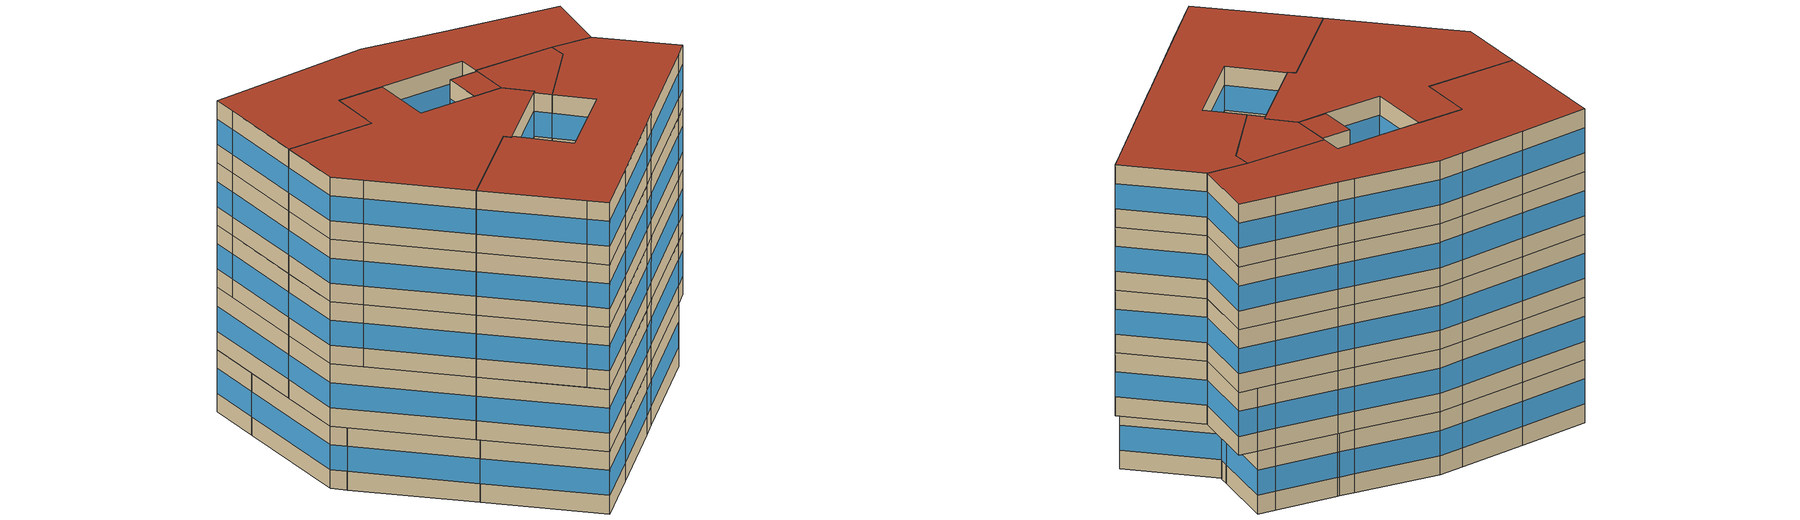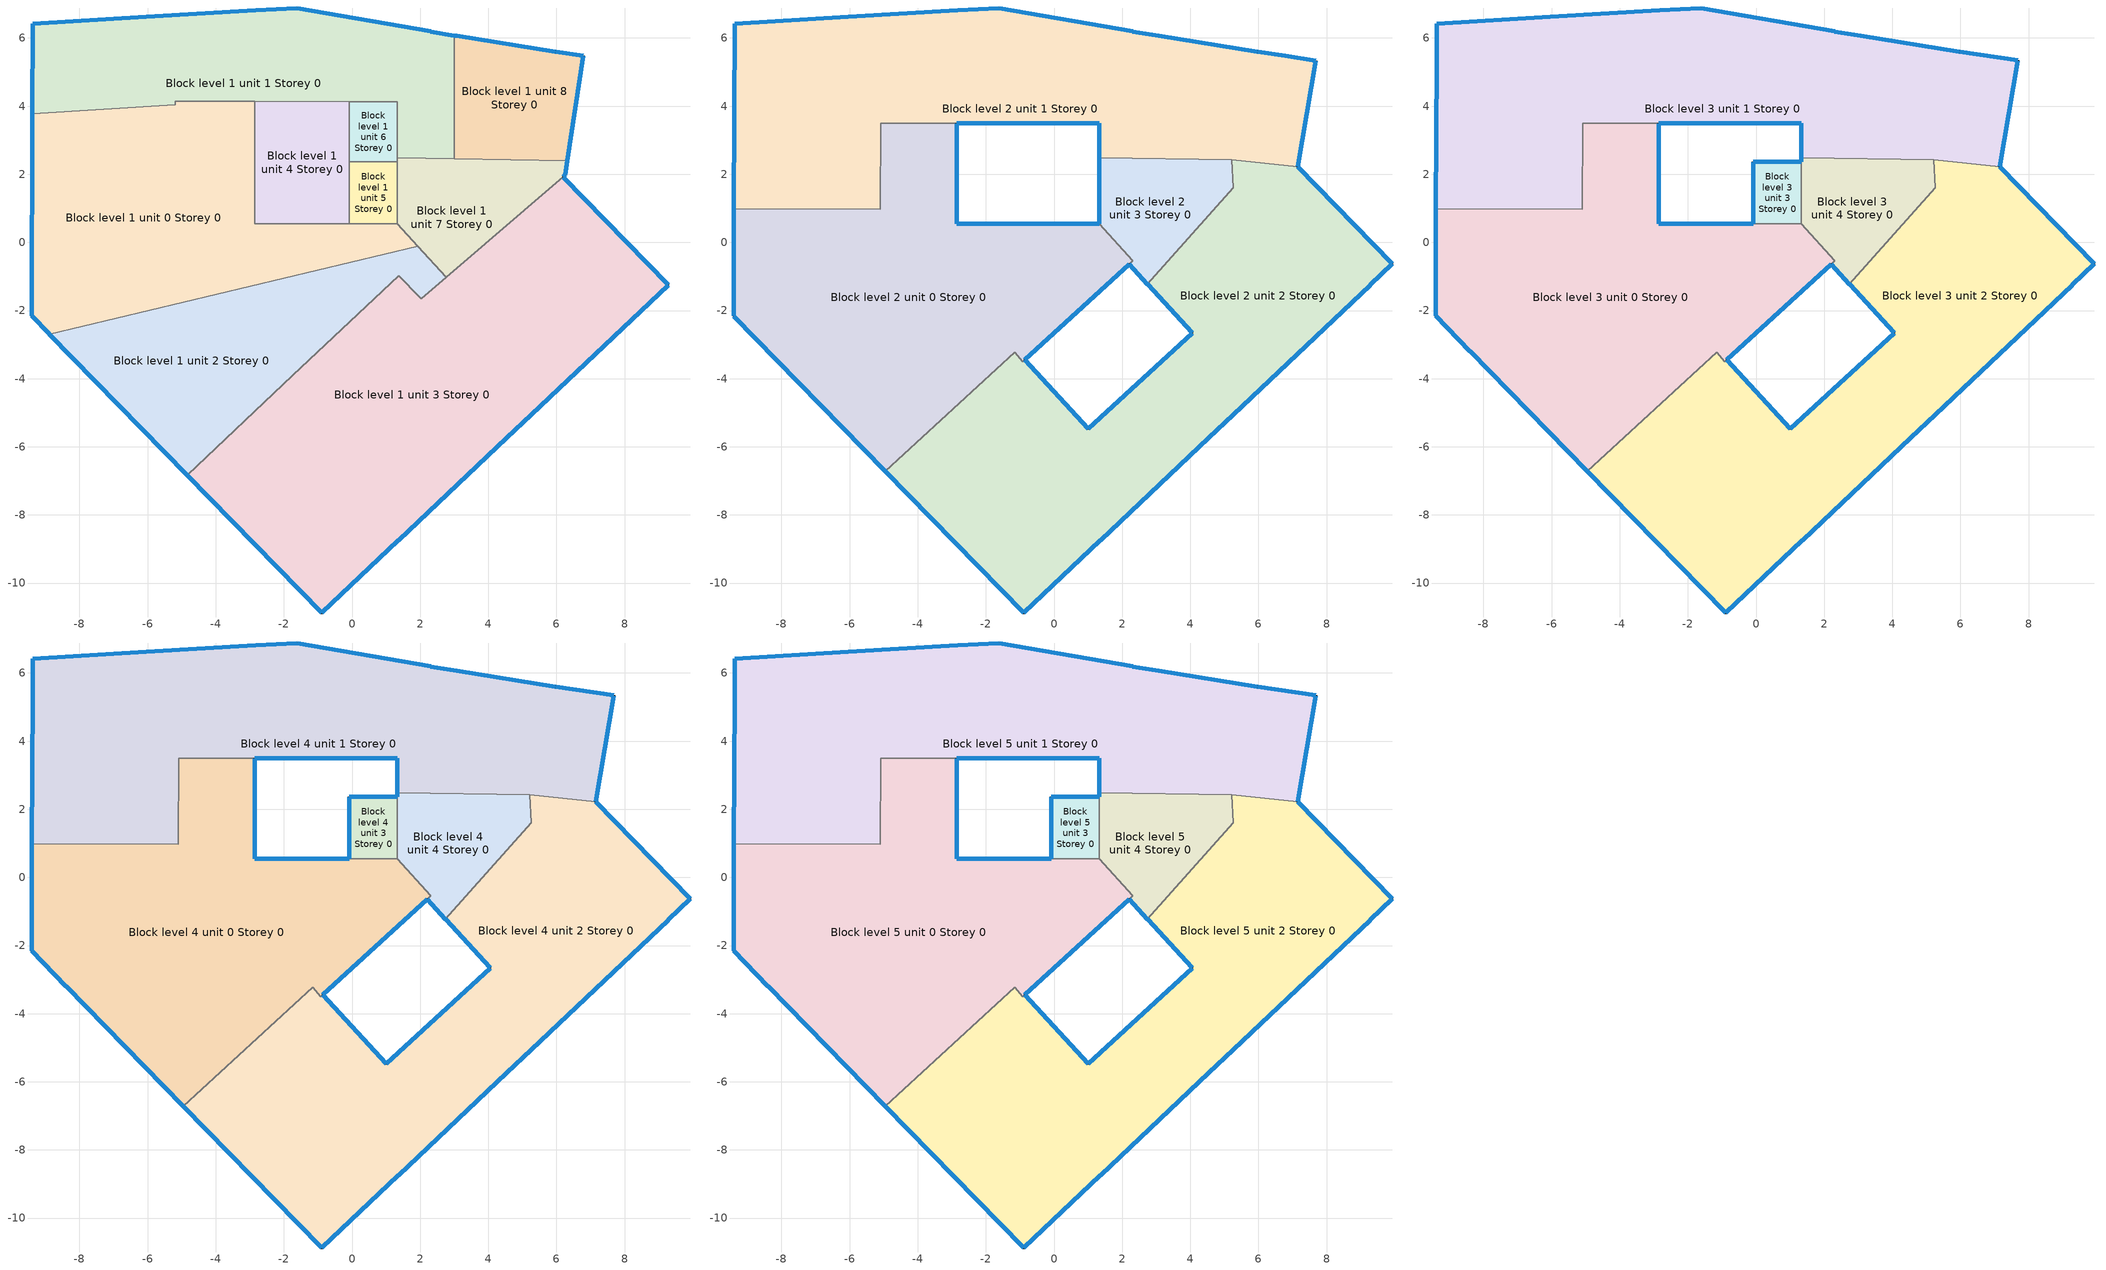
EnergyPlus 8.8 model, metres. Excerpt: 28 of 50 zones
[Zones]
Block level 1 unit 0 Storey 0
 floor ground (Project Floor): 1.32,0.54 1.92,-0.12 -8.89,-2.69 -9.41,-2.16 -9.39,3.78 -5.2,4.04 -5.2,4.14 -2.86,4.14 -2.86,3.49 -2.86,0.54 -0.08,0.54 z0
 wall outside (Project Wall): -9.39,3.78 -9.41,-2.16 -8.89,-2.69 z0:3
 wall to Block level 1 unit 2 Storey 0 (Project Partition): -8.89,-2.69 1.92,-0.12 z0:3
 wall to Block level 1 unit 7 Storey 0 (Project Partition): 1.92,-0.12 1.32,0.54 z0:3
 wall to Block level 1 unit 5 Storey 0 (Project Partition): 1.32,0.54 -0.08,0.54 z0:3
 wall to Block level 1 unit 4 Storey 0 (Project Partition): -0.08,0.54 -2.86,0.54 -2.86,3.49 -2.86,4.14 z0:3
 wall to Block level 1 unit 1 Storey 0 (Project Partition): -2.86,4.14 -5.2,4.14 -5.2,4.04 -9.39,3.78 z0:3
 window (Project External Window): -9.39,3.78 -9.41,-2.16 / -9.41,-2.16 -8.89,-2.69 z0.9:2.1
 roof outside (Project Flat Roof): 1.92,-0.12 1.32,0.54 -0.08,0.54 -2.86,0.54 -2.86,3.49 -2.86,4.14 -5.2,4.14 -5.2,4.04 -9.39,3.78 -9.41,-2.16 -8.89,-2.69 z3
Block level 1 unit 1 Storey 0
 floor ground (Project Floor): 3,6.07 2.99,2.45 1.32,2.48 1.32,3.49 1.32,4.13 -0.08,4.13 -2.86,4.14 -5.2,4.14 -5.2,4.04 -9.39,3.78 -9.38,6.42 -6.05,6.62 -2.83,6.81 -1.62,6.88 2.31,6.19 z0
 wall outside (Project Wall): 3,6.07 2.31,6.19 -1.62,6.88 -2.83,6.81 -6.05,6.62 -9.38,6.42 -9.39,3.78 z0:3
 wall to Block level 1 unit 4 Storey 0 (Project Partition): -2.86,4.14 -0.08,4.13 z0:3
 wall to Block level 1 unit 6 Storey 0 (Project Partition): -0.08,4.13 1.32,4.13 1.32,3.49 1.32,2.48 z0:3
 wall to Block level 1 unit 7 Storey 0 (Project Partition): 1.32,2.48 2.99,2.45 z0:3
 wall to Block level 1 unit 8 Storey 0 (Project Partition): 2.99,2.45 3,6.07 z0:3
 window (Project External Window): 3,6.07 2.31,6.19 / 2.31,6.19 -1.61,6.88 / -1.62,6.88 -2.82,6.81 / -2.83,6.81 -6.04,6.62 / -6.05,6.62 -9.37,6.42 / -9.38,6.42 -9.39,3.78 z0.9:2.1
 roof outside (Project Flat Roof): 2.99,2.45 3,6.07 2.31,6.19 -1.62,6.88 -2.83,6.81 -6.05,6.62 -9.38,6.42 -9.39,3.78 -5.2,4.04 -5.2,4.14 -2.86,4.14 -0.08,4.13 1.32,4.13 1.32,3.49 1.32,2.48 z3
Block level 1 unit 2 Storey 0
 floor ground (Project Floor): 1.92,-0.12 2.76,-1.03 2.03,-1.66 1.98,-1.61 1.37,-0.98 -1.74,-3.9 -4.84,-6.84 -8.89,-2.69 z0
 wall outside (Project Wall): -8.89,-2.69 -4.84,-6.84 z0:3
 wall to Block level 1 unit 3 Storey 0 (Project Partition): -4.84,-6.84 -1.74,-3.9 1.37,-0.98 1.98,-1.61 2.03,-1.66 2.76,-1.03 z0:3
 wall to Block level 1 unit 7 Storey 0 (Project Partition): 2.76,-1.03 1.92,-0.12 z0:3
 window (Project External Window): -8.88,-2.69 -4.84,-6.84 z0.9:2.1
 roof outside (Project Flat Roof): 2.03,-1.66 2.76,-1.03 1.92,-0.12 -8.89,-2.69 -4.84,-6.84 -1.74,-3.9 1.37,-0.98 1.98,-1.61 z3
Block level 1 unit 3 Storey 0
 floor ground (Project Floor): 6.19,1.92 9.28,-1.25 5.26,-5.06 4.54,-5.74 1.36,-8.75 -0.89,-10.88 -4.84,-6.84 -1.74,-3.9 1.37,-0.98 1.98,-1.61 2.03,-1.66 2.76,-1.03 z0
 wall outside (Project Wall): -4.84,-6.84 -0.89,-10.88 1.36,-8.75 4.54,-5.74 5.26,-5.06 9.28,-1.25 6.19,1.92 z0:3
 wall to Block level 1 unit 7 Storey 0 (Project Partition): 6.19,1.92 2.76,-1.03 z0:3
 window (Project External Window): -4.83,-6.84 -0.89,-10.88 / -0.88,-10.88 1.36,-8.75 / 1.37,-8.75 4.54,-5.74 / 4.54,-5.74 5.26,-5.06 / 5.27,-5.06 9.28,-1.25 / 9.28,-1.25 6.2,1.92 z0.9:2.1
 roof outside (Project Flat Roof): 4.54,-5.74 5.26,-5.06 9.28,-1.25 6.19,1.92 2.76,-1.03 2.03,-1.66 1.98,-1.61 1.37,-0.98 -1.74,-3.9 -4.84,-6.84 -0.89,-10.88 1.36,-8.75 z3
Block level 1 unit 4 Storey 0
 floor ground (Project Floor): -0.08,4.13 -0.08,2.36 -0.08,0.54 -2.86,0.54 -2.86,3.49 -2.86,4.14 z0
 wall to Block level 1 unit 5 Storey 0 (Project Partition): -0.08,0.54 -0.08,2.36 z0:3
 wall to Block level 1 unit 6 Storey 0 (Project Partition): -0.08,2.36 -0.08,4.13 z0:3
 roof outside (Project Flat Roof): -0.08,0.54 -0.08,2.36 -0.08,4.13 -2.86,4.14 -2.86,3.49 -2.86,0.54 z3
Block level 1 unit 5 Storey 0
 floor ground (Project Floor): 1.32,2.36 1.32,0.54 -0.08,0.54 -0.08,2.36 z0
 wall to Block level 1 unit 7 Storey 0 (Project Partition): 1.32,0.54 1.32,2.36 z0:3
 wall to Block level 1 unit 6 Storey 0 (Project Partition): 1.32,2.36 -0.08,2.36 z0:3
 roof outside (Project Flat Roof): 1.32,0.54 1.32,2.36 -0.08,2.36 -0.08,0.54 z3
Block level 1 unit 6 Storey 0
 floor ground (Project Floor): 1.32,4.13 1.32,3.49 1.32,2.48 1.32,2.36 -0.08,2.36 -0.08,4.13 z0
 wall to Block level 1 unit 7 Storey 0 (Project Partition): 1.32,2.36 1.32,2.48 z0:3
 roof outside (Project Flat Roof): 1.32,2.36 1.32,2.48 1.32,3.49 1.32,4.13 -0.08,4.13 -0.08,2.36 z3
Block level 1 unit 7 Storey 0
 floor ground (Project Floor): 6.31,2.4 6.25,1.98 6.19,1.92 2.76,-1.03 1.92,-0.12 1.32,0.54 1.32,2.36 1.32,2.48 2.99,2.45 z0
 wall outside (Project Wall): 6.19,1.92 6.25,1.98 6.31,2.4 z0:3
 wall to Block level 1 unit 8 Storey 0 (Project Partition): 6.31,2.4 2.99,2.45 z0:3
 window (Project External Window): 6.19,1.92 6.25,1.98 / 6.25,1.98 6.31,2.4 z0.9:2.1
 roof outside (Project Flat Roof): 6.19,1.92 6.25,1.98 6.31,2.4 2.99,2.45 1.32,2.48 1.32,2.36 1.32,0.54 1.92,-0.12 2.76,-1.03 z3
Block level 1 unit 8 Storey 0
 floor ground (Project Floor): 6.79,5.48 6.31,2.4 2.99,2.45 3,6.07 3.07,6.06 5.97,5.6 z0
 wall outside (Project Wall): 6.31,2.4 6.79,5.48 5.97,5.6 3.07,6.06 3,6.07 z0:3
 window (Project External Window): 6.31,2.4 6.79,5.48 / 6.79,5.48 5.97,5.6 / 5.97,5.6 3.08,6.06 / 3.07,6.06 3,6.07 z0.9:2.1
 roof outside (Project Flat Roof): 6.31,2.4 6.79,5.48 5.97,5.6 3.07,6.06 3,6.07 2.99,2.45 z3
Block level 2 unit 0 Storey 0
 floor outside (Project Floor): 1.32,0.54 2.31,-0.54 2.2,-0.64 -0.86,-3.45 -0.92,-3.5 -1.16,-3.23 -4.96,-6.72 -9.41,-2.16 -9.4,0.99 -5.1,0.97 -5.09,3.5 -2.86,3.49 -2.86,0.54 -0.08,0.54 z3
 wall outside (Project Wall): -0.86,-3.45 2.2,-0.64 / 1.32,0.54 -0.08,0.54 -2.86,0.54 -2.86,3.49 / -9.4,0.99 -9.41,-2.16 -4.96,-6.72 z3:6
 wall to Block level 2 unit 2 Storey 0 (Project Partition): -4.96,-6.72 -1.16,-3.23 -0.92,-3.5 -0.86,-3.45 z3:6
 wall to Block level 2 unit 3 Storey 0 (Project Partition): 2.2,-0.64 2.31,-0.54 1.32,0.54 z3:6
 wall to Block level 2 unit 1 Storey 0 (Project Partition): -2.86,3.49 -5.09,3.5 -5.1,0.97 -9.4,0.99 z3:6
 window (Project External Window): -0.85,-3.45 2.2,-0.64 / 1.32,0.54 -0.08,0.54 / -0.08,0.54 -2.85,0.54 / -2.86,0.54 -2.86,3.49 / -9.4,0.99 -9.41,-2.16 / -9.4,-2.16 -4.96,-6.72 z3.9:5.1
 roof outside (Project Flat Roof): -0.86,-3.45 2.2,-0.64 2.31,-0.54 1.32,0.54 -0.08,0.54 -2.86,0.54 -2.86,3.49 -5.09,3.5 -5.1,0.97 -9.4,0.99 -9.41,-2.16 -4.96,-6.72 -1.16,-3.23 -0.92,-3.5 z6
Block level 2 unit 1 Storey 0
 floor outside (Project Floor): 7.68,5.33 7.15,2.22 5.22,2.42 1.32,2.48 1.32,3.49 -2.86,3.49 -5.09,3.5 -5.1,0.97 -9.4,0.99 -9.38,6.42 -6.05,6.62 -2.83,6.81 -1.62,6.88 2.31,6.19 3.07,6.06 5.97,5.6 6.79,5.48 z3
 wall outside (Project Wall): -2.86,3.49 1.32,3.49 1.32,2.48 / 7.15,2.22 7.68,5.33 6.79,5.48 5.97,5.6 3.07,6.06 2.31,6.19 -1.62,6.88 -2.83,6.81 -6.05,6.62 -9.38,6.42 -9.4,0.99 z3:6
 wall to Block level 2 unit 3 Storey 0 (Project Partition): 1.32,2.48 5.22,2.42 z3:6
 wall to Block level 2 unit 2 Storey 0 (Project Partition): 5.22,2.42 7.15,2.22 z3:6
 window (Project External Window): -2.85,3.49 1.32,3.49 / 1.32,3.49 1.32,2.48 / 7.15,2.22 7.68,5.33 / 7.68,5.33 6.79,5.48 / 6.79,5.48 5.97,5.6 / 5.97,5.6 3.08,6.06 / 3.07,6.06 2.31,6.19 / 2.31,6.19 -1.61,6.88 / -1.62,6.88 -2.82,6.81 / -2.83,6.81 -6.04,6.62 / -6.05,6.62 -9.37,6.42 / -9.38,6.42 -9.4,0.99 z3.9:5.1
 roof outside (Project Flat Roof): 7.15,2.22 7.68,5.33 6.79,5.48 5.97,5.6 3.07,6.06 2.31,6.19 -1.62,6.88 -2.83,6.81 -6.05,6.62 -9.38,6.42 -9.4,0.99 -5.1,0.97 -5.09,3.5 -2.86,3.49 1.32,3.49 1.32,2.48 5.22,2.42 z6
Block level 2 unit 2 Storey 0
 floor outside (Project Floor): 7.15,2.22 9.93,-0.63 9.28,-1.25 5.26,-5.06 4.54,-5.74 1.36,-8.75 -0.89,-10.88 -4.96,-6.72 -1.16,-3.23 -0.92,-3.5 -0.86,-3.45 1,-5.47 4.06,-2.66 2.74,-1.23 5.25,1.6 5.22,2.42 z3
 wall outside (Project Wall): -4.96,-6.72 -0.89,-10.88 1.36,-8.75 4.54,-5.74 5.26,-5.06 9.28,-1.25 9.93,-0.63 7.15,2.22 / 2.74,-1.23 4.06,-2.66 1,-5.47 -0.86,-3.45 z3:6
 wall to Block level 2 unit 3 Storey 0 (Project Partition): 5.22,2.42 5.25,1.6 2.74,-1.23 z3:6
 window (Project External Window): -4.95,-6.72 -0.89,-10.88 / -0.88,-10.88 1.36,-8.75 / 1.37,-8.75 4.54,-5.74 / 4.54,-5.74 5.26,-5.06 / 5.27,-5.06 9.28,-1.25 / 9.28,-1.25 9.93,-0.63 / 9.93,-0.63 7.16,2.22 / 2.74,-1.23 4.06,-2.66 / 4.06,-2.66 1.01,-5.47 / 1,-5.47 -0.86,-3.45 z3.9:5.1
 roof outside (Project Flat Roof): 4.54,-5.74 5.26,-5.06 9.28,-1.25 9.93,-0.63 7.15,2.22 5.22,2.42 5.25,1.6 2.74,-1.23 4.06,-2.66 1,-5.47 -0.86,-3.45 -0.92,-3.5 -1.16,-3.23 -4.96,-6.72 -0.89,-10.88 1.36,-8.75 z6
Block level 2 unit 3 Storey 0
 floor outside (Project Floor): 5.22,2.42 5.25,1.6 2.74,-1.23 2.2,-0.64 2.31,-0.54 1.32,0.54 1.32,2.36 1.32,2.48 z3
 wall outside (Project Wall): 2.2,-0.64 2.74,-1.23 / 1.32,2.48 1.32,2.36 1.32,0.54 z3:6
 window (Project External Window): 2.2,-0.64 2.74,-1.23 / 1.32,2.48 1.32,2.36 / 1.32,2.36 1.32,0.54 z3.9:5.1
 roof outside (Project Flat Roof): 2.74,-1.23 5.25,1.6 5.22,2.42 1.32,2.48 1.32,2.36 1.32,0.54 2.31,-0.54 2.2,-0.64 z6
Block level 3 unit 0 Storey 0
 floor outside (Project Floor): 1.32,0.54 2.31,-0.54 2.2,-0.64 -0.86,-3.45 -0.92,-3.5 -1.16,-3.23 -4.96,-6.72 -8.4,-3.19 -9.41,-2.16 -9.4,0.99 -5.1,0.97 -5.09,3.5 -2.86,3.49 -2.86,0.54 -0.08,0.54 z6
 wall outside (Project Wall): -0.86,-3.45 2.2,-0.64 / -0.08,0.54 -2.86,0.54 -2.86,3.49 / -9.4,0.99 -9.41,-2.16 -8.4,-3.19 -4.96,-6.72 z6:9
 wall to Block level 3 unit 2 Storey 0 (Project Partition): -4.96,-6.72 -1.16,-3.23 -0.92,-3.5 -0.86,-3.45 z6:9
 wall to Block level 3 unit 4 Storey 0 (Project Partition): 2.2,-0.64 2.31,-0.54 1.32,0.54 z6:9
 wall to Block level 3 unit 3 Storey 0 (Project Partition): 1.32,0.54 -0.08,0.54 z6:9
 wall to Block level 3 unit 1 Storey 0 (Project Partition): -2.86,3.49 -5.09,3.5 -5.1,0.97 -9.4,0.99 z6:9
 window (Project External Window): -8.39,-3.19 -4.96,-6.72 / -0.85,-3.45 2.2,-0.64 / -0.08,0.54 -2.85,0.54 / -2.86,0.54 -2.86,3.49 / -9.4,0.99 -9.41,-2.16 / -9.41,-2.16 -8.4,-3.19 z6.9:8.1
 roof outside (Project Flat Roof): -0.86,-3.45 2.2,-0.64 2.31,-0.54 1.32,0.54 -0.08,0.54 -2.86,0.54 -2.86,3.49 -5.09,3.5 -5.1,0.97 -9.4,0.99 -9.41,-2.16 -8.4,-3.19 -4.96,-6.72 -1.16,-3.23 -0.92,-3.5 z9
Block level 3 unit 1 Storey 0
 floor outside (Project Floor): 7.68,5.34 7.15,2.22 5.22,2.42 1.32,2.48 1.32,3.49 -2.86,3.49 -5.09,3.5 -5.1,0.97 -9.4,0.99 -9.38,5.29 -9.38,6.42 -6.05,6.62 -2.83,6.81 -1.62,6.88 2.31,6.19 3.07,6.06 5.97,5.6 z6
 wall outside (Project Wall): -2.86,3.49 1.32,3.49 1.32,2.48 / 7.15,2.22 7.68,5.34 5.97,5.6 3.07,6.06 2.31,6.19 -1.62,6.88 -2.83,6.81 -6.05,6.62 -9.38,6.42 -9.38,5.29 -9.4,0.99 z6:9
 wall to Block level 3 unit 4 Storey 0 (Project Partition): 1.32,2.48 5.22,2.42 z6:9
 wall to Block level 3 unit 2 Storey 0 (Project Partition): 5.22,2.42 7.15,2.22 z6:9
 window (Project External Window): -2.85,3.49 1.32,3.49 / 1.32,3.49 1.32,2.48 / 7.15,2.22 7.68,5.34 / 7.68,5.34 5.98,5.6 / 5.97,5.6 3.08,6.06 / 3.07,6.06 2.31,6.19 / 2.31,6.19 -1.61,6.88 / -1.62,6.88 -2.82,6.81 / -2.83,6.81 -6.04,6.62 / -6.05,6.62 -9.37,6.42 / -9.38,6.42 -9.38,5.29 / -9.38,5.29 -9.4,0.99 z6.9:8.1
 roof outside (Project Flat Roof): 7.15,2.22 7.68,5.34 5.97,5.6 3.07,6.06 2.31,6.19 -1.62,6.88 -2.83,6.81 -6.05,6.62 -9.38,6.42 -9.38,5.29 -9.4,0.99 -5.1,0.97 -5.09,3.5 -2.86,3.49 1.32,3.49 1.32,2.48 5.22,2.42 z9
Block level 3 unit 2 Storey 0
 floor outside (Project Floor): 7.15,2.22 9.93,-0.63 9.28,-1.25 5.26,-5.06 4.54,-5.74 1.36,-8.75 -0.89,-10.88 -1.59,-10.16 -4.96,-6.72 -1.16,-3.23 -0.92,-3.5 -0.86,-3.45 1,-5.47 4.06,-2.66 2.74,-1.23 5.25,1.6 5.22,2.42 z6
 wall outside (Project Wall): -4.96,-6.72 -1.59,-10.16 -0.89,-10.88 1.36,-8.75 4.54,-5.74 5.26,-5.06 9.28,-1.25 9.93,-0.63 7.15,2.22 / 2.74,-1.23 4.06,-2.66 1,-5.47 -0.86,-3.45 z6:9
 wall to Block level 3 unit 4 Storey 0 (Project Partition): 5.22,2.42 5.25,1.6 2.74,-1.23 z6:9
 window (Project External Window): -4.95,-6.72 -1.59,-10.16 / -1.59,-10.16 -0.89,-10.88 / -0.88,-10.88 1.36,-8.75 / 1.37,-8.75 4.54,-5.74 / 4.54,-5.74 5.26,-5.06 / 5.27,-5.06 9.28,-1.25 / 9.28,-1.25 9.93,-0.63 / 9.93,-0.63 7.16,2.22 / 2.74,-1.23 4.06,-2.66 / 4.06,-2.66 1.01,-5.47 / 1,-5.47 -0.86,-3.45 z6.9:8.1
 roof outside (Project Flat Roof): 4.54,-5.74 5.26,-5.06 9.28,-1.25 9.93,-0.63 7.15,2.22 5.22,2.42 5.25,1.6 2.74,-1.23 4.06,-2.66 1,-5.47 -0.86,-3.45 -0.92,-3.5 -1.16,-3.23 -4.96,-6.72 -1.59,-10.16 -0.89,-10.88 1.36,-8.75 z9
Block level 3 unit 3 Storey 0
 floor outside (Project Floor): 1.32,2.36 1.32,0.54 -0.08,0.54 -0.08,2.36 z6
 wall outside (Project Wall): 1.32,2.36 -0.08,2.36 -0.08,0.54 z6:9
 wall to Block level 3 unit 4 Storey 0 (Project Partition): 1.32,0.54 1.32,2.36 z6:9
 window (Project External Window): 1.32,2.36 -0.07,2.36 / -0.08,2.36 -0.08,0.54 z6.9:8.1
 roof outside (Project Flat Roof): 1.32,0.54 1.32,2.36 -0.08,2.36 -0.08,0.54 z9
Block level 3 unit 4 Storey 0
 floor outside (Project Floor): 5.22,2.42 5.25,1.6 2.74,-1.23 2.2,-0.64 2.31,-0.54 1.32,0.54 1.32,2.36 1.32,2.48 z6
 wall outside (Project Wall): 2.2,-0.64 2.74,-1.23 / 1.32,2.48 1.32,2.36 z6:9
 window (Project External Window): 2.2,-0.64 2.74,-1.23 / 1.32,2.48 1.32,2.36 z6.9:8.1
 roof outside (Project Flat Roof): 2.74,-1.23 5.25,1.6 5.22,2.42 1.32,2.48 1.32,2.36 1.32,0.54 2.31,-0.54 2.2,-0.64 z9
Block level 4 unit 0 Storey 0
 floor outside (Project Floor): 1.32,0.54 2.31,-0.54 2.2,-0.64 -0.86,-3.45 -0.92,-3.5 -1.16,-3.23 -4.96,-6.72 -8.4,-3.19 -9.41,-2.16 -9.4,0.99 -5.1,0.97 -5.09,3.5 -2.86,3.49 -2.86,0.54 -0.08,0.54 z9
 wall outside (Project Wall): -0.86,-3.45 2.2,-0.64 / -0.08,0.54 -2.86,0.54 -2.86,3.49 / -9.4,0.99 -9.41,-2.16 -8.4,-3.19 -4.96,-6.72 z9:12
 wall to Block level 4 unit 2 Storey 0 (Project Partition): -4.96,-6.72 -1.16,-3.23 -0.92,-3.5 -0.86,-3.45 z9:12
 wall to Block level 4 unit 4 Storey 0 (Project Partition): 2.2,-0.64 2.31,-0.54 1.32,0.54 z9:12
 wall to Block level 4 unit 3 Storey 0 (Project Partition): 1.32,0.54 -0.08,0.54 z9:12
 wall to Block level 4 unit 1 Storey 0 (Project Partition): -2.86,3.49 -5.09,3.5 -5.1,0.97 -9.4,0.99 z9:12
 window (Project External Window): -8.39,-3.19 -4.96,-6.72 / -0.85,-3.45 2.2,-0.64 / -0.08,0.54 -2.85,0.54 / -2.86,0.54 -2.86,3.49 / -9.4,0.99 -9.41,-2.16 / -9.41,-2.16 -8.4,-3.19 z9.9:11.1
 roof outside (Project Flat Roof): -0.86,-3.45 2.2,-0.64 2.31,-0.54 1.32,0.54 -0.08,0.54 -2.86,0.54 -2.86,3.49 -5.09,3.5 -5.1,0.97 -9.4,0.99 -9.41,-2.16 -8.4,-3.19 -4.96,-6.72 -1.16,-3.23 -0.92,-3.5 z12
Block level 4 unit 1 Storey 0
 floor outside (Project Floor): 7.68,5.34 7.15,2.22 5.22,2.42 1.32,2.48 1.32,3.49 -2.86,3.49 -5.09,3.5 -5.1,0.97 -9.4,0.99 -9.38,5.29 -9.38,6.42 -6.05,6.62 -2.83,6.81 -1.62,6.88 2.31,6.19 3.07,6.06 5.97,5.6 z9
 wall outside (Project Wall): -2.86,3.49 1.32,3.49 1.32,2.48 / 7.15,2.22 7.68,5.34 5.97,5.6 3.07,6.06 2.31,6.19 -1.62,6.88 -2.83,6.81 -6.05,6.62 -9.38,6.42 -9.38,5.29 -9.4,0.99 z9:12
 wall to Block level 4 unit 4 Storey 0 (Project Partition): 1.32,2.48 5.22,2.42 z9:12
 wall to Block level 4 unit 2 Storey 0 (Project Partition): 5.22,2.42 7.15,2.22 z9:12
 window (Project External Window): -2.85,3.49 1.32,3.49 / 1.32,3.49 1.32,2.48 / 7.15,2.22 7.68,5.34 / 7.68,5.34 5.98,5.6 / 5.97,5.6 3.08,6.06 / 3.07,6.06 2.31,6.19 / 2.31,6.19 -1.61,6.88 / -1.62,6.88 -2.82,6.81 / -2.83,6.81 -6.04,6.62 / -6.05,6.62 -9.37,6.42 / -9.38,6.42 -9.38,5.29 / -9.38,5.29 -9.4,0.99 z9.9:11.1
 roof outside (Project Flat Roof): 7.15,2.22 7.68,5.34 5.97,5.6 3.07,6.06 2.31,6.19 -1.62,6.88 -2.83,6.81 -6.05,6.62 -9.38,6.42 -9.38,5.29 -9.4,0.99 -5.1,0.97 -5.09,3.5 -2.86,3.49 1.32,3.49 1.32,2.48 5.22,2.42 z12
Block level 4 unit 2 Storey 0
 floor outside (Project Floor): 7.15,2.22 9.93,-0.63 9.28,-1.25 5.26,-5.06 4.54,-5.74 1.36,-8.75 -0.89,-10.88 -1.59,-10.16 -4.96,-6.72 -1.16,-3.23 -0.92,-3.5 -0.86,-3.45 1,-5.47 4.06,-2.66 2.74,-1.23 5.25,1.6 5.22,2.42 z9
 wall outside (Project Wall): -4.96,-6.72 -1.59,-10.16 -0.89,-10.88 1.36,-8.75 4.54,-5.74 5.26,-5.06 9.28,-1.25 9.93,-0.63 7.15,2.22 / 2.74,-1.23 4.06,-2.66 1,-5.47 -0.86,-3.45 z9:12
 wall to Block level 4 unit 4 Storey 0 (Project Partition): 5.22,2.42 5.25,1.6 2.74,-1.23 z9:12
 window (Project External Window): -4.95,-6.72 -1.59,-10.16 / -1.59,-10.16 -0.89,-10.88 / -0.88,-10.88 1.36,-8.75 / 1.37,-8.75 4.54,-5.74 / 4.54,-5.74 5.26,-5.06 / 5.27,-5.06 9.28,-1.25 / 9.28,-1.25 9.93,-0.63 / 9.93,-0.63 7.16,2.22 / 2.74,-1.23 4.06,-2.66 / 4.06,-2.66 1.01,-5.47 / 1,-5.47 -0.86,-3.45 z9.9:11.1
 roof outside (Project Flat Roof): 4.54,-5.74 5.26,-5.06 9.28,-1.25 9.93,-0.63 7.15,2.22 5.22,2.42 5.25,1.6 2.74,-1.23 4.06,-2.66 1,-5.47 -0.86,-3.45 -0.92,-3.5 -1.16,-3.23 -4.96,-6.72 -1.59,-10.16 -0.89,-10.88 1.36,-8.75 z12
Block level 4 unit 3 Storey 0
 floor outside (Project Floor): 1.32,2.36 1.32,0.54 -0.08,0.54 -0.08,2.36 z9
 wall outside (Project Wall): 1.32,2.36 -0.08,2.36 -0.08,0.54 z9:12
 wall to Block level 4 unit 4 Storey 0 (Project Partition): 1.32,0.54 1.32,2.36 z9:12
 window (Project External Window): 1.32,2.36 -0.07,2.36 / -0.08,2.36 -0.08,0.54 z9.9:11.1
 roof outside (Project Flat Roof): 1.32,0.54 1.32,2.36 -0.08,2.36 -0.08,0.54 z12
Block level 4 unit 4 Storey 0
 floor outside (Project Floor): 5.22,2.42 5.25,1.6 2.74,-1.23 2.2,-0.64 2.31,-0.54 1.32,0.54 1.32,2.36 1.32,2.48 z9
 wall outside (Project Wall): 2.2,-0.64 2.74,-1.23 / 1.32,2.48 1.32,2.36 z9:12
 window (Project External Window): 2.2,-0.64 2.74,-1.23 / 1.32,2.48 1.32,2.36 z9.9:11.1
 roof outside (Project Flat Roof): 2.74,-1.23 5.25,1.6 5.22,2.42 1.32,2.48 1.32,2.36 1.32,0.54 2.31,-0.54 2.2,-0.64 z12
Block level 5 unit 0 Storey 0
 floor outside (Project Floor): 1.32,0.54 2.31,-0.54 2.2,-0.64 -0.86,-3.45 -0.92,-3.5 -1.16,-3.23 -4.96,-6.72 -8.4,-3.19 -9.41,-2.16 -9.4,0.99 -5.1,0.97 -5.09,3.5 -2.86,3.49 -2.86,0.54 -0.08,0.54 z12
 wall outside (Project Wall): -0.86,-3.45 2.2,-0.64 / -0.08,0.54 -2.86,0.54 -2.86,3.49 / -9.4,0.99 -9.41,-2.16 -8.4,-3.19 -4.96,-6.72 z12:15
 wall to Block level 5 unit 2 Storey 0 (Project Partition): -4.96,-6.72 -1.16,-3.23 -0.92,-3.5 -0.86,-3.45 z12:15
 wall to Block level 5 unit 4 Storey 0 (Project Partition): 2.2,-0.64 2.31,-0.54 1.32,0.54 z12:15
 wall to Block level 5 unit 3 Storey 0 (Project Partition): 1.32,0.54 -0.08,0.54 z12:15
 wall to Block level 5 unit 1 Storey 0 (Project Partition): -2.86,3.49 -5.09,3.5 -5.1,0.97 -9.4,0.99 z12:15
 window (Project External Window): -8.39,-3.19 -4.96,-6.72 / -0.85,-3.45 2.2,-0.64 / -0.08,0.54 -2.85,0.54 / -2.86,0.54 -2.86,3.49 / -9.4,0.99 -9.41,-2.16 / -9.41,-2.16 -8.4,-3.19 z12.9:14.1
 roof outside (Project Flat Roof): -0.86,-3.45 2.2,-0.64 2.31,-0.54 1.32,0.54 -0.08,0.54 -2.86,0.54 -2.86,3.49 -5.09,3.5 -5.1,0.97 -9.4,0.99 -9.41,-2.16 -8.4,-3.19 -4.96,-6.72 -1.16,-3.23 -0.92,-3.5 z15
Block level 5 unit 1 Storey 0
 floor outside (Project Floor): 7.68,5.34 7.15,2.22 5.22,2.42 1.32,2.48 1.32,3.49 -2.86,3.49 -5.09,3.5 -5.1,0.97 -9.4,0.99 -9.38,5.29 -9.38,6.42 -6.05,6.62 -2.83,6.81 -1.62,6.88 2.31,6.19 3.07,6.06 5.97,5.6 z12
 wall outside (Project Wall): -2.86,3.49 1.32,3.49 1.32,2.48 / 7.15,2.22 7.68,5.34 5.97,5.6 3.07,6.06 2.31,6.19 -1.62,6.88 -2.83,6.81 -6.05,6.62 -9.38,6.42 -9.38,5.29 -9.4,0.99 z12:15
 wall to Block level 5 unit 4 Storey 0 (Project Partition): 1.32,2.48 5.22,2.42 z12:15
 wall to Block level 5 unit 2 Storey 0 (Project Partition): 5.22,2.42 7.15,2.22 z12:15
 window (Project External Window): -2.85,3.49 1.32,3.49 / 1.32,3.49 1.32,2.48 / 7.15,2.22 7.68,5.34 / 7.68,5.34 5.98,5.6 / 5.97,5.6 3.08,6.06 / 3.07,6.06 2.31,6.19 / 2.31,6.19 -1.61,6.88 / -1.62,6.88 -2.82,6.81 / -2.83,6.81 -6.04,6.62 / -6.05,6.62 -9.37,6.42 / -9.38,6.42 -9.38,5.29 / -9.38,5.29 -9.4,0.99 z12.9:14.1
 roof outside (Project Flat Roof): 7.15,2.22 7.68,5.34 5.97,5.6 3.07,6.06 2.31,6.19 -1.62,6.88 -2.83,6.81 -6.05,6.62 -9.38,6.42 -9.38,5.29 -9.4,0.99 -5.1,0.97 -5.09,3.5 -2.86,3.49 1.32,3.49 1.32,2.48 5.22,2.42 z15
Block level 5 unit 2 Storey 0
 floor outside (Project Floor): 7.15,2.22 9.93,-0.63 9.28,-1.25 5.26,-5.06 4.54,-5.74 1.36,-8.75 -0.89,-10.88 -1.59,-10.16 -4.96,-6.72 -1.16,-3.23 -0.92,-3.5 -0.86,-3.45 1,-5.47 4.06,-2.66 2.74,-1.23 5.25,1.6 5.22,2.42 z12
 wall outside (Project Wall): -4.96,-6.72 -1.59,-10.16 -0.89,-10.88 1.36,-8.75 4.54,-5.74 5.26,-5.06 9.28,-1.25 9.93,-0.63 7.15,2.22 / 2.74,-1.23 4.06,-2.66 1,-5.47 -0.86,-3.45 z12:15
 wall to Block level 5 unit 4 Storey 0 (Project Partition): 5.22,2.42 5.25,1.6 2.74,-1.23 z12:15
 window (Project External Window): -4.95,-6.72 -1.59,-10.16 / -1.59,-10.16 -0.89,-10.88 / -0.88,-10.88 1.36,-8.75 / 1.37,-8.75 4.54,-5.74 / 4.54,-5.74 5.26,-5.06 / 5.27,-5.06 9.28,-1.25 / 9.28,-1.25 9.93,-0.63 / 9.93,-0.63 7.16,2.22 / 2.74,-1.23 4.06,-2.66 / 4.06,-2.66 1.01,-5.47 / 1,-5.47 -0.86,-3.45 z12.9:14.1
 roof outside (Project Flat Roof): 4.54,-5.74 5.26,-5.06 9.28,-1.25 9.93,-0.63 7.15,2.22 5.22,2.42 5.25,1.6 2.74,-1.23 4.06,-2.66 1,-5.47 -0.86,-3.45 -0.92,-3.5 -1.16,-3.23 -4.96,-6.72 -1.59,-10.16 -0.89,-10.88 1.36,-8.75 z15
Block level 5 unit 3 Storey 0
 floor outside (Project Floor): 1.32,2.36 1.32,0.54 -0.08,0.54 -0.08,2.36 z12
 wall outside (Project Wall): 1.32,2.36 -0.08,2.36 -0.08,0.54 z12:15
 wall to Block level 5 unit 4 Storey 0 (Project Partition): 1.32,0.54 1.32,2.36 z12:15
 window (Project External Window): 1.32,2.36 -0.07,2.36 / -0.08,2.36 -0.08,0.54 z12.9:14.1
 roof outside (Project Flat Roof): 1.32,0.54 1.32,2.36 -0.08,2.36 -0.08,0.54 z15
Block level 5 unit 4 Storey 0
 floor outside (Project Floor): 5.22,2.42 5.25,1.6 2.74,-1.23 2.2,-0.64 2.31,-0.54 1.32,0.54 1.32,2.36 1.32,2.48 z12
 wall outside (Project Wall): 2.2,-0.64 2.74,-1.23 / 1.32,2.48 1.32,2.36 z12:15
 window (Project External Window): 2.2,-0.64 2.74,-1.23 / 1.32,2.48 1.32,2.36 z12.9:14.1
 roof outside (Project Flat Roof): 2.74,-1.23 5.25,1.6 5.22,2.42 1.32,2.48 1.32,2.36 1.32,0.54 2.31,-0.54 2.2,-0.64 z15
[Building]
None: North Axis=0; Terrain=Suburbs; Loads Convergence Tolerance Value=0.04; Temperature Convergence Tolerance Value=0.4; Solar Distribution=FullInteriorAndExterior; Maximum Number of Warmup Days=25; Minimum Number of Warmup Days=6
[Site:Location]
DENVER_STAPLETON_CO_USA_WMO_724690: Latitude=39.77; Longitude=-104.87; Time Zone=-7; Elevation=1611
[SizingPeriod:DesignDay] Day of Month=21; Humidity Condition Type=Wetbulb; Barometric Pressure=83411; Rain Indicator=No; Snow Indicator=No; Daylight Saving Time Indicator=No; Solar Model Indicator=ASHRAEClearSky
Name | Month | Day Type | Maximum DryBulb Temperature | Daily DryBulb Temperature Range | Wetbulb or DewPoint at Maximum DryBulb | Wind Speed | Wind Direction | Sky Clearness
DENVER_STAPLETON Ann Htg 99.6% Condns DB | 12 | WinterDesignDay | -20 | 0 | -20 | 2.3 | 180 | 0
DENVER_STAPLETON Ann Clg .4% Condns DB=>MWB | 7 | SummerDesignDay | 34.1 | 15.2 | 15.8 | 4 | 120 | 1
[MATERIAL] Roughness=Rough; Thermal Absorptance=0.9
Name | Thickness | Conductivity | Density | Specific Heat | Solar Absorptance | Visible Absorptance
A2 - 4 IN DENSE FACE BRICK | 0.101498 | 1.245296 | 2082.4 | 920.48 | 0.93 | 0.93
DefaultMaterial | 0.1 | 0.1 | 1000 | 1000 | 0.7 | 0.7
[WINDOWMATERIAL:SIMPLEGLAZINGSYSTEM]
DefaultGlazing: UFactor=2.7; Solar Heat Gain Coefficient=0.763; Visible Transmittance=0.8
[CONSTRUCTION]
Project Wall: A2 - 4 IN DENSE FACE BRICK
Project Partition; Project Floor; Project Flat Roof: DefaultMaterial
Project External Window: DefaultGlazing
[ZONE] Type=1; Multiplier=1; Ceiling Height=autocalculate; Volume=autocalculate; Floor Area=autocalculate; Part of Total Floor Area=Yes
Block level 5 unit 0 Storey 0; Block level 5 unit 1 Storey 0; Block level 5 unit 2 Storey 0; Block level 5 unit 3 Storey 0; Block level 5 unit 4 Storey 0; Block level 4 unit 0 Storey 0; Block level 4 unit 1 Storey 0; Block level 4 unit 2 Storey 0; Block level 4 unit 3 Storey 0; Block level 4 unit 4 Storey 0; Block level 3 unit 0 Storey 0; Block level 3 unit 1 Storey 0; Block level 3 unit 2 Storey 0; Block level 3 unit 3 Storey 0; Block level 3 unit 4 Storey 0; Block level 2 unit 0 Storey 0; Block level 2 unit 1 Storey 0; Block level 2 unit 2 Storey 0; Block level 2 unit 3 Storey 0; Block level 1 unit 0 Storey 0; Block level 1 unit 1 Storey 0; Block level 1 unit 2 Storey 0; Block level 1 unit 3 Storey 0; Block level 1 unit 4 Storey 0; Block level 1 unit 5 Storey 0; Block level 1 unit 6 Storey 0; Block level 1 unit 7 Storey 0; Block level 1 unit 8 Storey 0
